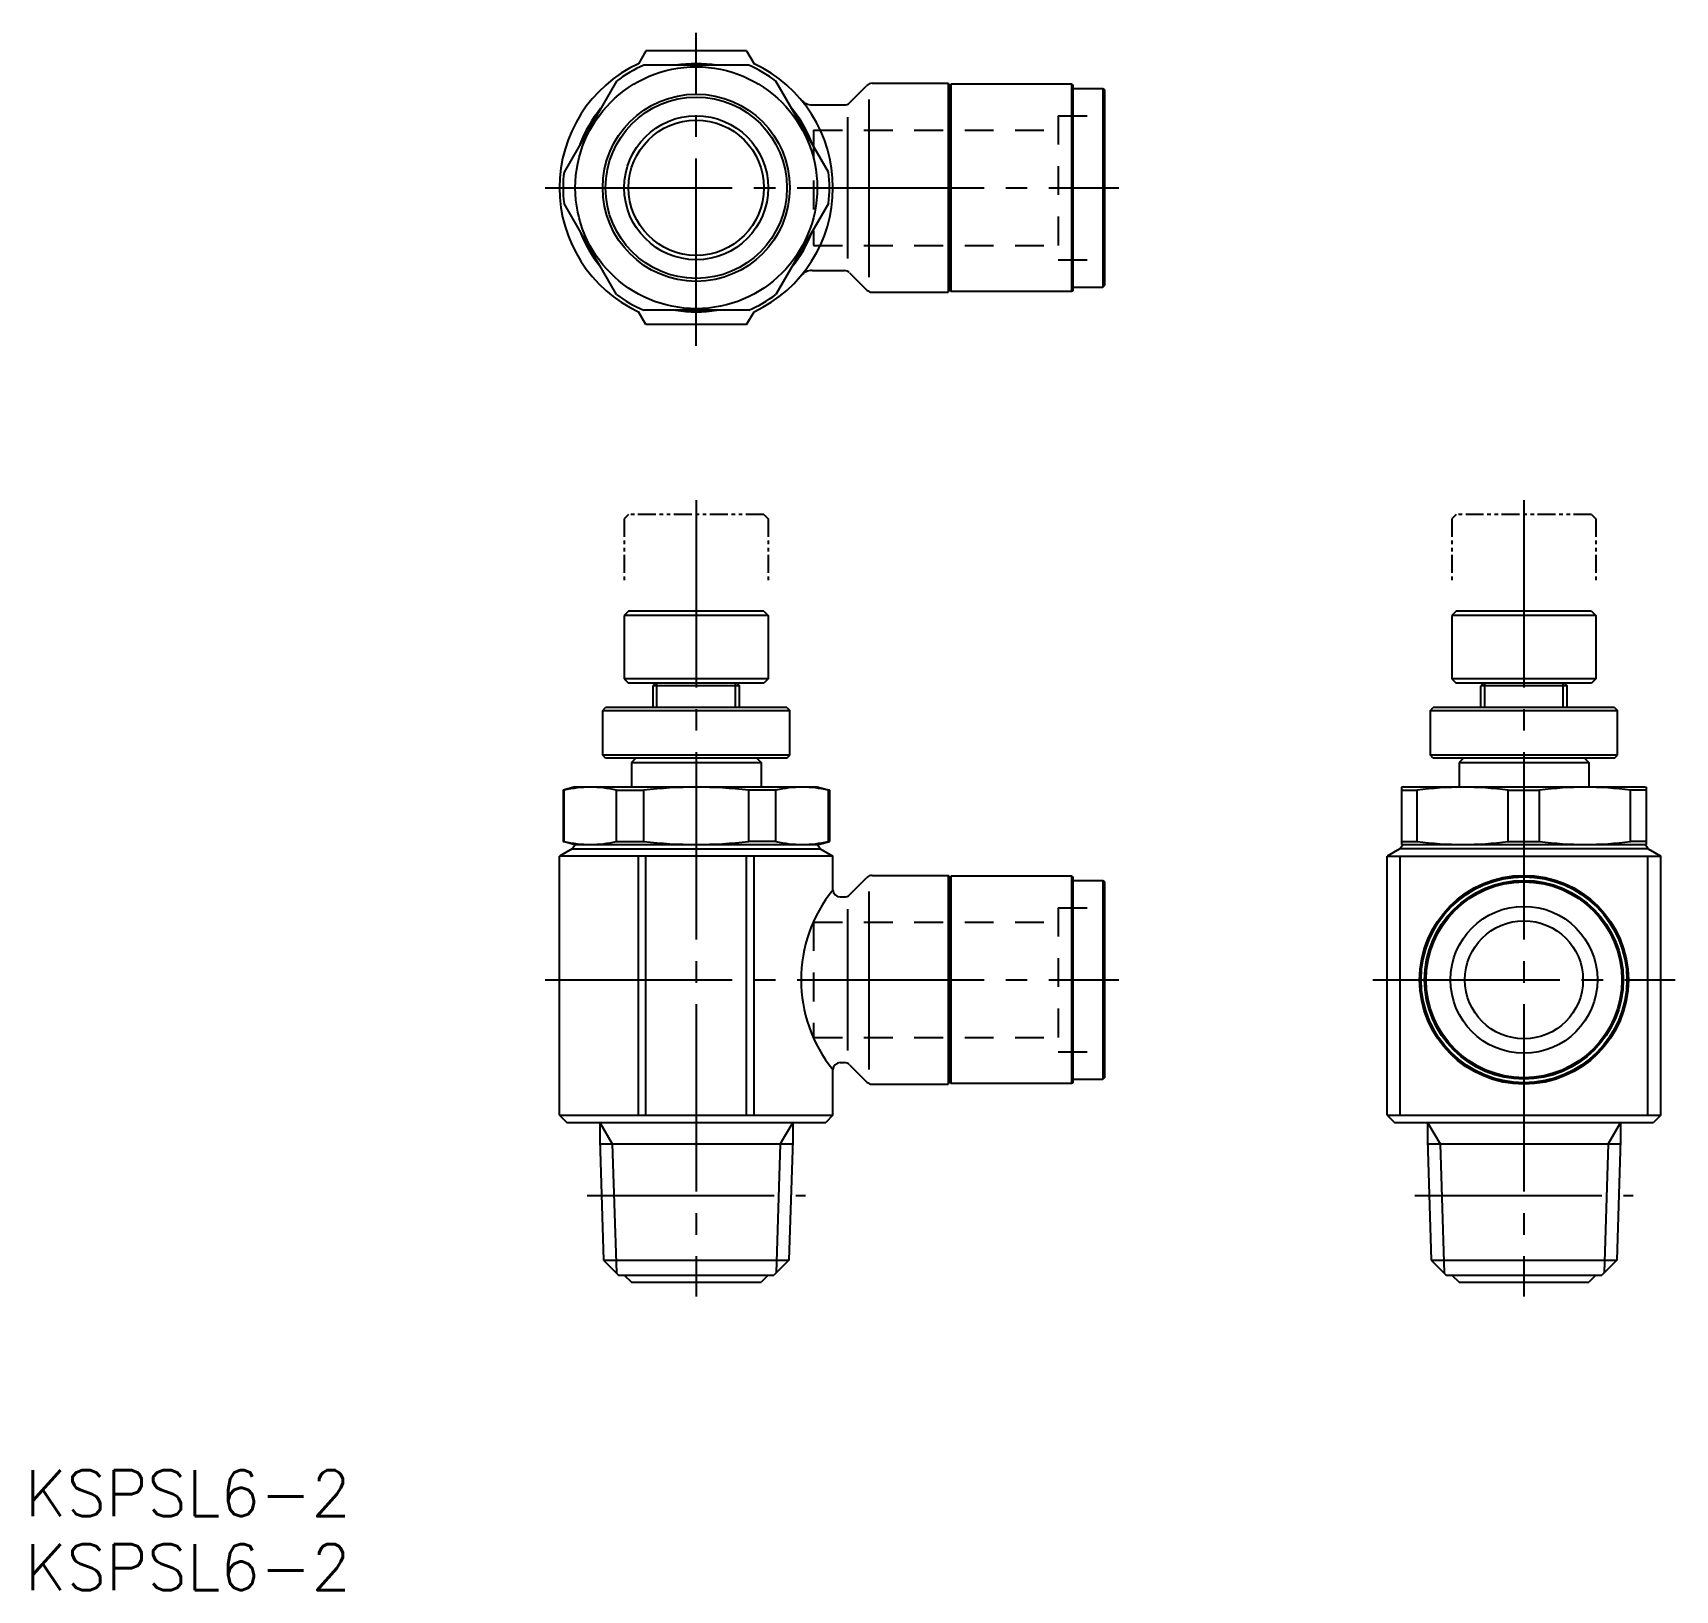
# Model space of a CAD drawing. Extents: x 45 to 159, y 116 to 224.
import ezdxf

# ---------------------------------------------------------------- set-up
doc = ezdxf.new("R2010")
doc.units = 0
for name, pattern in [('CENTER', [17.5, 13, -1.5, 1.5, -1.5]), ('DASHED', [3.5, 2, -1.5]), ('PHANTOM', [2.5, 1.25, -0.25, 0.25, -0.25, 0.25, -0.25])]:
    doc.linetypes.add(name, pattern=pattern)
doc.layers.get('0').update_dxf_attribs({"linetype": 'CONTINUOUS'})
doc.layers.add('CENTER', color=1, linetype='CENTER')
doc.styles.get("Standard").update_dxf_attribs({"font": 'txt.shx', "bigfont": '@extfont2.shx'})

msp = doc.modelspace()

# ---------------------------------------------------------------- linework, layer by layer
at = {"color": 7, "linetype": 'CONTINUOUS'}
for p, q in [((87.21, 222.6), (86.7, 221.71)), ((94.21, 222.6), (87.21, 222.6)), ((94.21, 222.6), (94.73, 221.71)), ((94.36, 221.6), (87.06, 221.6)), ((85.18, 220.51), (81.53, 214.19)), ((99.9, 214.19), (96.25, 220.51)), ((101.36, 218.99), (102.57, 220.2)), ((102.92, 220.35), (108.22, 220.35)), ((108.36, 220.1), (108.22, 220.35)), ((108.22, 220.35), (108.22, 205.85)), ((108.41, 220.3), (108.36, 220.25)), ((108.36, 220.25), (108.36, 205.95)), ((108.41, 205.9), (108.41, 220.3)), ((116.81, 220.3), (108.41, 220.3)), ((116.81, 205.9), (116.81, 220.3)), ((116.86, 220.25), (116.81, 220.3)), ((116.86, 220.25), (116.86, 205.95)), ((102.71, 219.23), (102.71, 206.88)), ((116.86, 220), (118.96, 220)), ((118.96, 220), (118.96, 206.2)), ((118.96, 220), (119.06, 219.9)), ((119.06, 219.9), (119.06, 206.3)), ((98.76, 218.85), (101.01, 218.85)), ((101.21, 218), (101.21, 208.18)), ((85.18, 205.69), (81.53, 212.01)), ((99.9, 212.01), (96.25, 205.69)), ((98.76, 207.35), (101.01, 207.35)), ((101.36, 207.2), (102.57, 205.99)), ((102.92, 205.85), (108.22, 205.85)), ((108.22, 205.85), (108.36, 206.1)), ((108.36, 205.95), (108.41, 205.9)), ((116.81, 205.9), (108.41, 205.9)), ((116.86, 205.95), (116.81, 205.9)), ((116.86, 206.2), (118.96, 206.2)), ((118.96, 206.2), (119.06, 206.3)), ((87.21, 203.6), (86.7, 204.49)), ((94.36, 204.6), (87.06, 204.6)), ((94.21, 203.6), (94.73, 204.49)), ((94.21, 203.6), (87.21, 203.6)), ((86.01, 183.7), (85.71, 183.4)), ((95.41, 183.7), (86.01, 183.7)), ((95.41, 183.7), (95.71, 183.4)), ((143.51, 183.7), (143.21, 183.4)), ((152.91, 183.7), (143.51, 183.7)), ((152.91, 183.7), (153.21, 183.4)), ((95.71, 183.4), (85.71, 183.4)), ((85.71, 183.4), (85.71, 179)), ((95.71, 183.4), (95.71, 179)), ((143.21, 183.4), (143.21, 179)), ((153.21, 183.4), (143.21, 183.4)), ((153.21, 183.4), (153.21, 179)), ((95.71, 179), (85.71, 179)), ((85.71, 179), (86.01, 178.7)), ((95.41, 178.7), (86.01, 178.7)), ((87.89, 178.7), (87.71, 178.52)), ((87.71, 177), (87.71, 178.52)), ((93.71, 178.52), (87.71, 178.52)), ((93.53, 178.7), (93.71, 178.52)), ((93.71, 177), (93.71, 178.52)), ((95.71, 179), (95.41, 178.7)), ((143.21, 179), (143.51, 178.7)), ((153.21, 179), (143.21, 179)), ((152.91, 178.7), (143.51, 178.7)), ((145.39, 178.7), (145.21, 178.52)), ((151.21, 178.52), (145.21, 178.52)), ((145.21, 177), (145.21, 178.52)), ((151.03, 178.7), (151.21, 178.52)), ((151.21, 177), (151.21, 178.52)), ((153.21, 179), (152.91, 178.7)), ((84.21, 176.8), (84.41, 177)), ((97.01, 177), (84.41, 177)), ((97.01, 177), (97.21, 176.8)), ((141.71, 176.8), (141.91, 177)), ((154.51, 177), (141.91, 177)), ((154.51, 177), (154.71, 176.8)), ((84.21, 176.8), (97.21, 176.8)), ((84.21, 173.7), (84.21, 176.8)), ((97.21, 173.7), (97.21, 176.8)), ((141.71, 173.7), (141.71, 176.8)), ((141.71, 176.8), (154.71, 176.8)), ((154.71, 173.7), (154.71, 176.8)), ((97.21, 173.7), (84.21, 173.7)), ((84.41, 173.5), (84.21, 173.7)), ((97.01, 173.5), (84.41, 173.5)), ((86.51, 173.5), (86.21, 173.2)), ((94.91, 173.5), (95.21, 173.2)), ((97.01, 173.5), (97.21, 173.7)), ((141.91, 173.5), (141.71, 173.7)), ((154.71, 173.7), (141.71, 173.7)), ((154.51, 173.5), (141.91, 173.5)), ((144.01, 173.5), (143.71, 173.2)), ((152.41, 173.5), (152.71, 173.2)), ((154.51, 173.5), (154.71, 173.7)), ((86.21, 173.2), (95.21, 173.2)), ((86.21, 173.2), (86.21, 171.5)), ((95.21, 173.2), (95.21, 171.5)), ((143.71, 173.2), (143.71, 171.5)), ((143.71, 173.2), (152.71, 173.2)), ((152.71, 173.2), (152.71, 171.5)), ((82.31, 171.5), (81.46, 171.27)), ((81.46, 171.27), (81.53, 171.27)), ((81.46, 171.27), (81.46, 167.7)), ((81.53, 167.7), (81.53, 171.27)), ((82.31, 171.5), (99.11, 171.5)), ((85.18, 171.27), (87.06, 171.27)), ((85.18, 167.7), (85.18, 171.27)), ((87.06, 167.7), (87.06, 171.27)), ((96.25, 171.27), (94.36, 171.27)), ((94.36, 167.7), (94.36, 171.27)), ((96.25, 167.7), (96.25, 171.27)), ((99.11, 171.5), (99.96, 171.27)), ((99.96, 171.27), (99.9, 171.27)), ((99.9, 167.7), (99.9, 171.27)), ((99.96, 171.27), (99.96, 167.7)), ((139.81, 171.5), (139.71, 171.47)), ((139.71, 171.47), (139.71, 167.5)), ((139.71, 171.27), (140.8, 171.27)), ((139.81, 171.5), (156.61, 171.5)), ((140.8, 167.7), (140.8, 171.27)), ((147.12, 171.27), (149.3, 171.27)), ((147.12, 167.7), (147.12, 171.27)), ((149.3, 167.7), (149.3, 171.27)), ((155.62, 167.7), (155.62, 171.27)), ((156.71, 171.27), (155.62, 171.27)), ((156.61, 171.5), (156.71, 171.47)), ((156.71, 171.47), (156.71, 167.5)), ((82.09, 167.2), (81.21, 166.69)), ((100.21, 166.69), (81.21, 166.69)), ((81.21, 148.7), (81.21, 166.69)), ((81.46, 167.7), (81.53, 167.7)), ((82.21, 167.5), (81.46, 167.7)), ((82.09, 167.2), (82.3, 167.5)), ((82.09, 167.2), (99.33, 167.2)), ((82.21, 167.5), (99.21, 167.5)), ((85.18, 167.7), (87.06, 167.7)), ((86.7, 148.7), (86.7, 166.69)), ((87.21, 148.7), (87.21, 166.69)), ((94.21, 148.7), (94.21, 166.69)), ((96.25, 167.7), (94.36, 167.7)), ((94.73, 148.7), (94.73, 166.69)), ((99.33, 167.2), (99.12, 167.5)), ((99.21, 167.5), (99.96, 167.7)), ((99.33, 167.2), (100.21, 166.69)), ((99.96, 167.7), (99.9, 167.7)), ((100.21, 164.35), (100.21, 166.69)), ((139.59, 167.2), (138.71, 166.69)), ((138.71, 166.69), (157.71, 166.69)), ((138.71, 148.7), (138.71, 166.69)), ((139.59, 167.2), (139.8, 167.5)), ((156.82, 167.2), (139.6, 167.2)), ((139.6, 148.7), (139.6, 166.69)), ((139.71, 167.7), (140.8, 167.7)), ((139.71, 167.5), (156.71, 167.5)), ((147.12, 167.7), (149.3, 167.7)), ((156.71, 167.7), (155.62, 167.7)), ((156.83, 167.2), (156.62, 167.5)), ((156.82, 148.7), (156.82, 166.69)), ((156.83, 167.2), (157.71, 166.69)), ((157.71, 148.7), (157.71, 166.69)), ((101.36, 163.99), (102.57, 165.2)), ((102.92, 165.35), (108.22, 165.35)), ((108.22, 165.35), (108.22, 150.85)), ((108.36, 165.1), (108.22, 165.35)), ((108.41, 165.3), (108.36, 165.25)), ((108.36, 165.25), (108.36, 150.95)), ((108.41, 150.9), (108.41, 165.3)), ((116.81, 165.3), (108.41, 165.3)), ((116.81, 150.9), (116.81, 165.3)), ((116.86, 165.25), (116.81, 165.3)), ((116.86, 165.25), (116.86, 150.95)), ((116.86, 165), (118.96, 165)), ((118.96, 165), (118.96, 151.2)), ((118.96, 165), (119.06, 164.9)), ((119.06, 164.9), (119.06, 151.3)), ((100.71, 163.85), (101.01, 163.85)), ((102.71, 164.23), (102.71, 151.88)), ((101.21, 163), (101.21, 153.18)), ((100.21, 148.7), (100.21, 151.85)), ((100.71, 152.35), (101.01, 152.35)), ((101.36, 152.2), (102.57, 150.99)), ((102.92, 150.85), (108.22, 150.85)), ((108.22, 150.85), (108.36, 151.1)), ((108.36, 150.95), (108.41, 150.9)), ((116.81, 150.9), (108.41, 150.9)), ((116.86, 150.95), (116.81, 150.9)), ((116.86, 151.2), (118.96, 151.2)), ((118.96, 151.2), (119.06, 151.3)), ((81.21, 148.7), (100.21, 148.7)), ((81.21, 148.7), (81.71, 148.2)), ((100.21, 148.7), (99.71, 148.2)), ((138.71, 148.7), (157.71, 148.7)), ((138.71, 148.7), (139.21, 148.2)), ((157.71, 148.7), (157.21, 148.2)), ((81.71, 148.2), (99.71, 148.2)), ((84.01, 148.2), (84.01, 146.99)), ((97.41, 148.2), (97.41, 146.99)), ((139.21, 148.2), (157.21, 148.2)), ((141.51, 148.2), (141.51, 146.99)), ((154.91, 148.2), (154.91, 146.99)), ((84.01, 146.99), (84.27, 138.64)), ((84.02, 146.7), (97.4, 146.7)), ((97.41, 146.99), (97.15, 138.64)), ((141.51, 146.99), (141.77, 138.64)), ((141.52, 146.7), (154.9, 146.7)), ((154.91, 146.99), (154.65, 138.64)), ((84.27, 138.64), (97.15, 138.64)), ((84.27, 138.64), (85.31, 137.6)), ((97.15, 138.64), (96.11, 137.6)), ((141.77, 138.64), (142.81, 137.6)), ((141.77, 138.64), (154.65, 138.64)), ((154.65, 138.64), (153.61, 137.6)), ((85.31, 137.6), (96.11, 137.6)), ((85.71, 137.6), (86.21, 137.1)), ((86.21, 137.1), (95.21, 137.1)), ((95.71, 137.6), (95.21, 137.1)), ((142.81, 137.6), (153.61, 137.6)), ((143.21, 137.6), (143.71, 137.1)), ((143.71, 137.1), (152.71, 137.1)), ((153.21, 137.6), (152.71, 137.1))]:
    msp.add_line(p, q, dxfattribs=at)
at = {"color": 3, "linetype": 'DASHED'}
for p, q in [((115.86, 218.1), (119.06, 218.1)), ((115.86, 218.1), (115.86, 208.1)), ((98.86, 217.1), (98.86, 209.1)), ((98.86, 217.1), (115.86, 217.1)), ((98.86, 209.1), (115.86, 209.1)), ((115.86, 208.1), (119.06, 208.1)), ((98.86, 162.1), (98.86, 154.1)), ((98.86, 162.1), (115.86, 162.1)), ((115.86, 163.1), (119.06, 163.1)), ((115.86, 163.1), (115.86, 153.1)), ((98.86, 154.1), (115.86, 154.1)), ((115.86, 153.1), (119.06, 153.1))]:
    msp.add_line(p, q, dxfattribs=at)
at = {"color": 3, "linetype": 'PHANTOM'}
for p, q in [((86.01, 190.4), (85.71, 190.1)), ((85.71, 190.1), (85.71, 185.7)), ((95.41, 190.4), (86.01, 190.4)), ((95.41, 190.4), (95.71, 190.1)), ((95.71, 190.1), (95.71, 185.7)), ((143.51, 190.4), (143.21, 190.1)), ((143.21, 190.1), (143.21, 185.7)), ((152.91, 190.4), (143.51, 190.4)), ((152.91, 190.4), (153.21, 190.1)), ((153.21, 190.1), (153.21, 185.7))]:
    msp.add_line(p, q, dxfattribs=at)
at = {"color": 3, "linetype": 'CONTINUOUS'}
for p, q in [((87.98, 177), (87.98, 178.7)), ((93.44, 177), (93.44, 178.7)), ((145.48, 177), (145.48, 178.7)), ((150.94, 177), (150.94, 178.7)), ((84.01, 148.2), (84.88, 146.7)), ((97.41, 148.2), (96.55, 146.7)), ((141.51, 148.2), (142.38, 146.7)), ((154.91, 148.2), (154.05, 146.7)), ((84.88, 146.7), (85.16, 137.75)), ((96.55, 146.7), (96.27, 137.75)), ((142.38, 146.7), (142.66, 137.75)), ((154.05, 146.7), (153.77, 137.75))]:
    msp.add_line(p, q, dxfattribs=at)
at = {"color": 7, "linetype": 'CONTINUOUS'}
for centre, radius in [((90.71, 213.1), 8.4), ((90.71, 213.1), 6.5), ((90.71, 213.1), 6.3), ((90.71, 213.1), 5), ((90.71, 213.1), 4.7), ((148.21, 158.1), 7.25), ((148.21, 158.1), 7.2), ((148.21, 158.1), 7.15), ((148.21, 158.1), 6.9), ((148.21, 158.1), 6.8), ((148.21, 158.1), 5.1), ((148.21, 158.1), 4.1)]:
    msp.add_circle(centre, radius, dxfattribs=at)
for centre, radius, start, end in [((90.71, 213.1), 9.5, 114.991, 245.009), ((90.71, 213.1), 9.25, 113.2315, 126.7685), ((90.71, 213.1), 8.62, 80.4236, 99.5764), ((90.71, 213.1), 9.25, 53.2315, 66.7685), ((90.71, 213.1), 9.5, 294.991, 65.009), ((102.92, 219.85), 0.5, 90, 135), ((98.76, 219.85), 1, 220.0052, 270), ((90.71, 213.1), 8.62, 140.4236, 159.5764), ((90.71, 213.1), 8.62, 20.4236, 39.5764), ((101.01, 219.35), 0.5, 270, 315), ((90.71, 213.1), 9.25, 173.2315, 186.7685), ((90.71, 213.1), 9.25, 353.2315, 6.7685), ((90.71, 213.1), 8.62, 200.4236, 219.5764), ((90.71, 213.1), 8.62, 320.4236, 339.5764), ((98.76, 206.35), 1, 90, 139.9948), ((101.01, 206.85), 0.5, 45, 90), ((90.71, 213.1), 9.25, 233.2315, 246.7685), ((90.71, 213.1), 9.25, 293.2315, 306.7685), ((102.92, 206.35), 0.5, 225, 270), ((90.71, 213.1), 8.62, 260.4236, 279.5764), ((83.35, 163.09), 8.38, 77.4276, 102.5724), ((90.71, 138.25), 33.22, 83.6948, 96.3052), ((98.07, 163.09), 8.38, 77.4276, 102.5724), ((143.96, 146.53), 24.94, 82.7218, 97.2782), ((152.46, 146.53), 24.94, 82.7218, 97.2782), ((83.35, 175.88), 8.38, 257.4276, 282.5724), ((90.71, 200.72), 33.22, 263.6948, 276.3052), ((98.07, 175.88), 8.38, 257.4276, 282.5724), ((143.96, 192.44), 24.94, 262.7218, 277.2782), ((152.46, 192.44), 24.94, 262.7218, 277.2782), ((107.89, 158.1), 9.9, 140.8389, 219.1611), ((100.71, 164.35), 0.5, 180, 270), ((102.92, 164.85), 0.5, 90, 135), ((101.01, 164.35), 0.5, 270, 315), ((100.71, 151.85), 0.5, 90, 180), ((101.01, 151.85), 0.5, 45, 90), ((102.92, 151.35), 0.5, 225, 270)]:
    msp.add_arc(centre, radius, start, end, dxfattribs=at)
at = {"layer": 'CENTER', "color": 1, "linetype": 'CENTER'}
for p, q in [((90.71, 202.13), (90.71, 223.85)), ((80.21, 213.1), (120.06, 213.1)), ((90.71, 191.4), (90.71, 136.1)), ((148.21, 191.4), (148.21, 136.1)), ((80.21, 158.1), (120.06, 158.1)), ((137.71, 158.1), (158.71, 158.1)), ((83.13, 143.11), (98.29, 143.11)), ((140.63, 143.11), (155.79, 143.11))]:
    msp.add_line(p, q, dxfattribs=at)

# ---------------------------------------------------------------- texts
at = {"linetype": 'CONTINUOUS'}
for p in [(44.08, 120.85), (44.08, 115.72)]:
    msp.add_text('KSPSL6-2', height=3.2, dxfattribs=at).set_placement(p)

doc.saveas('drawing.dxf')
